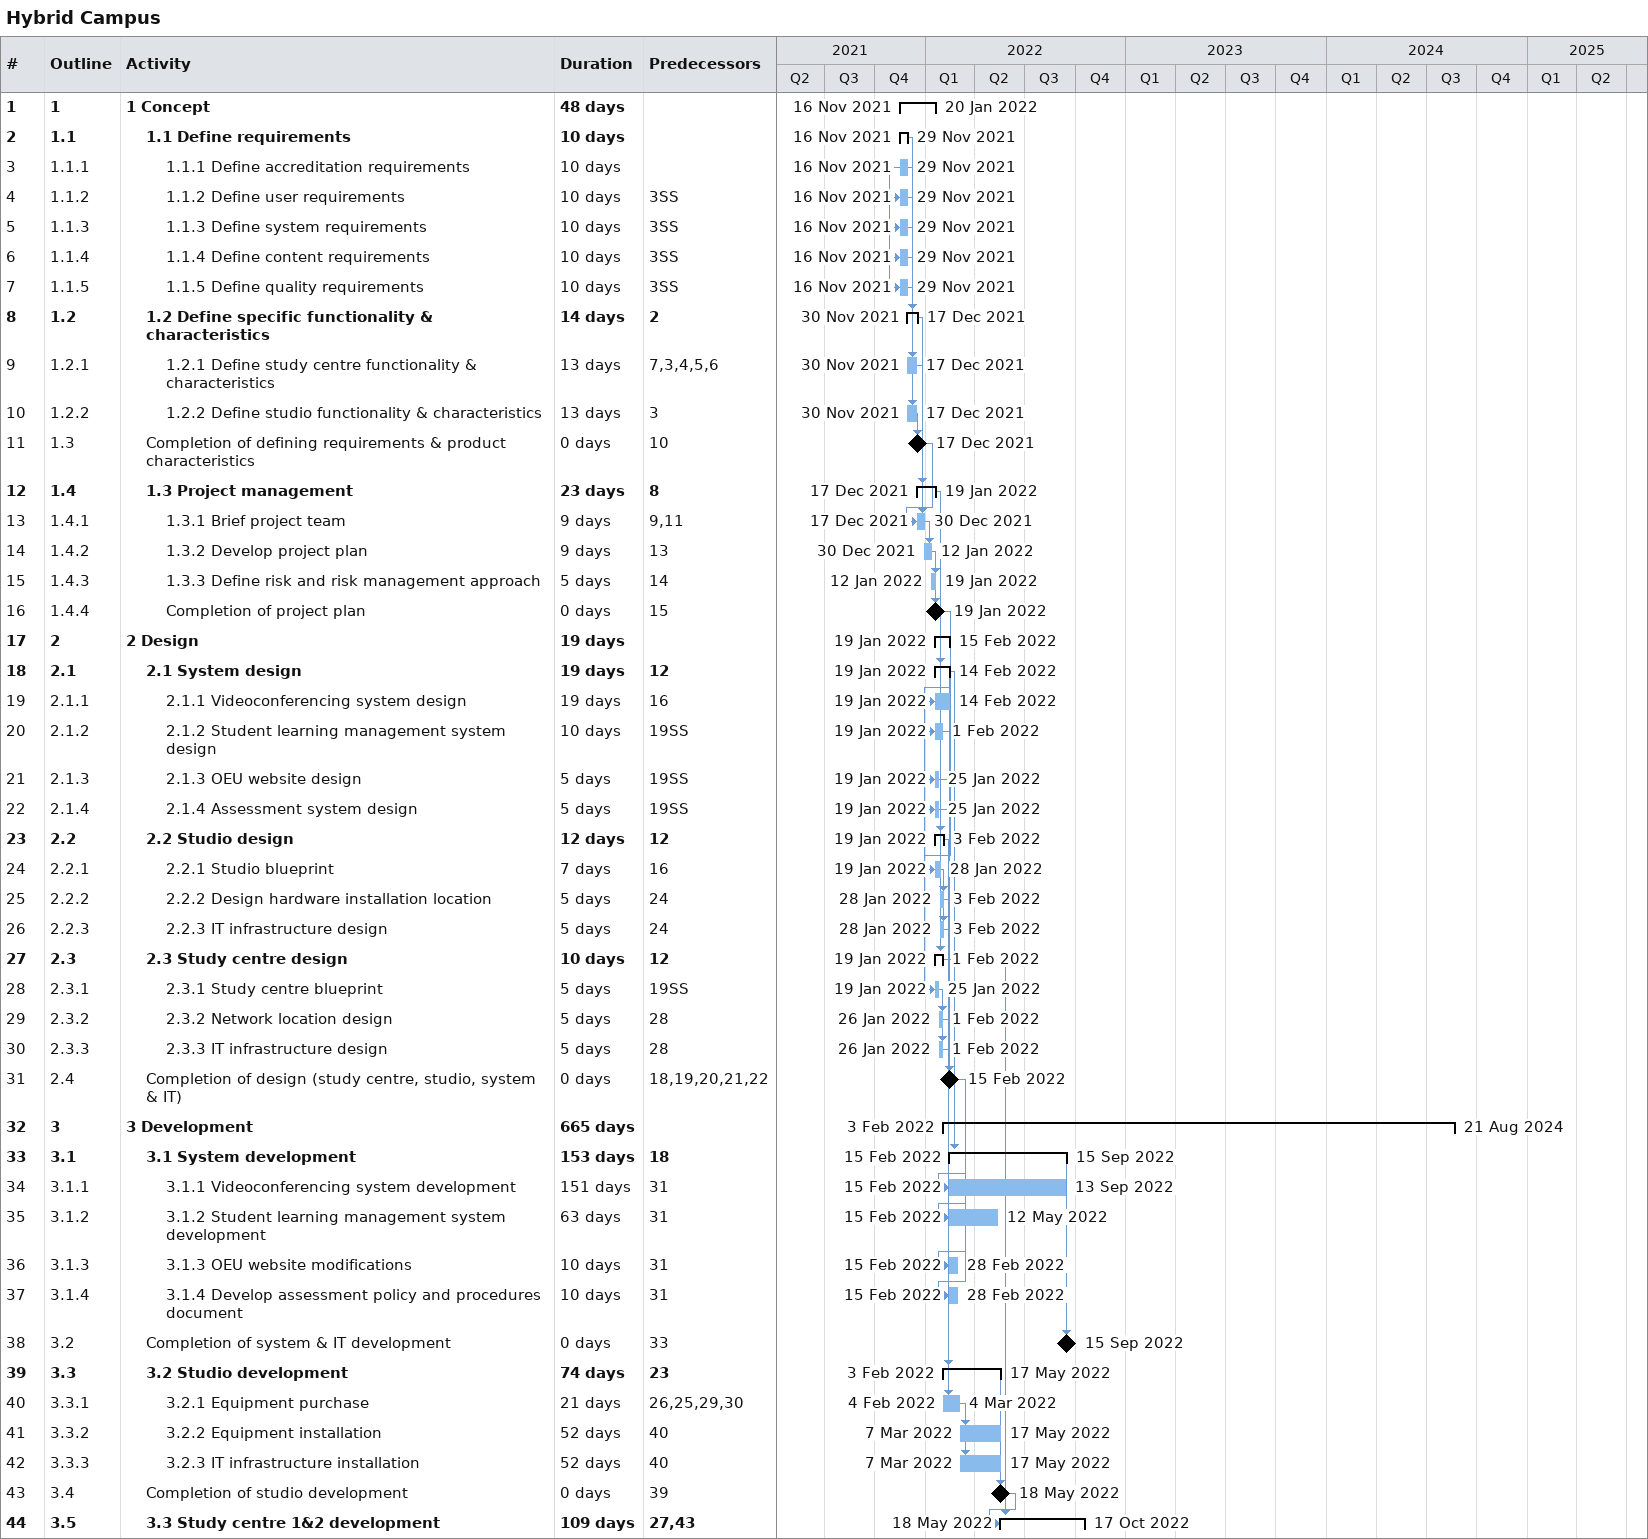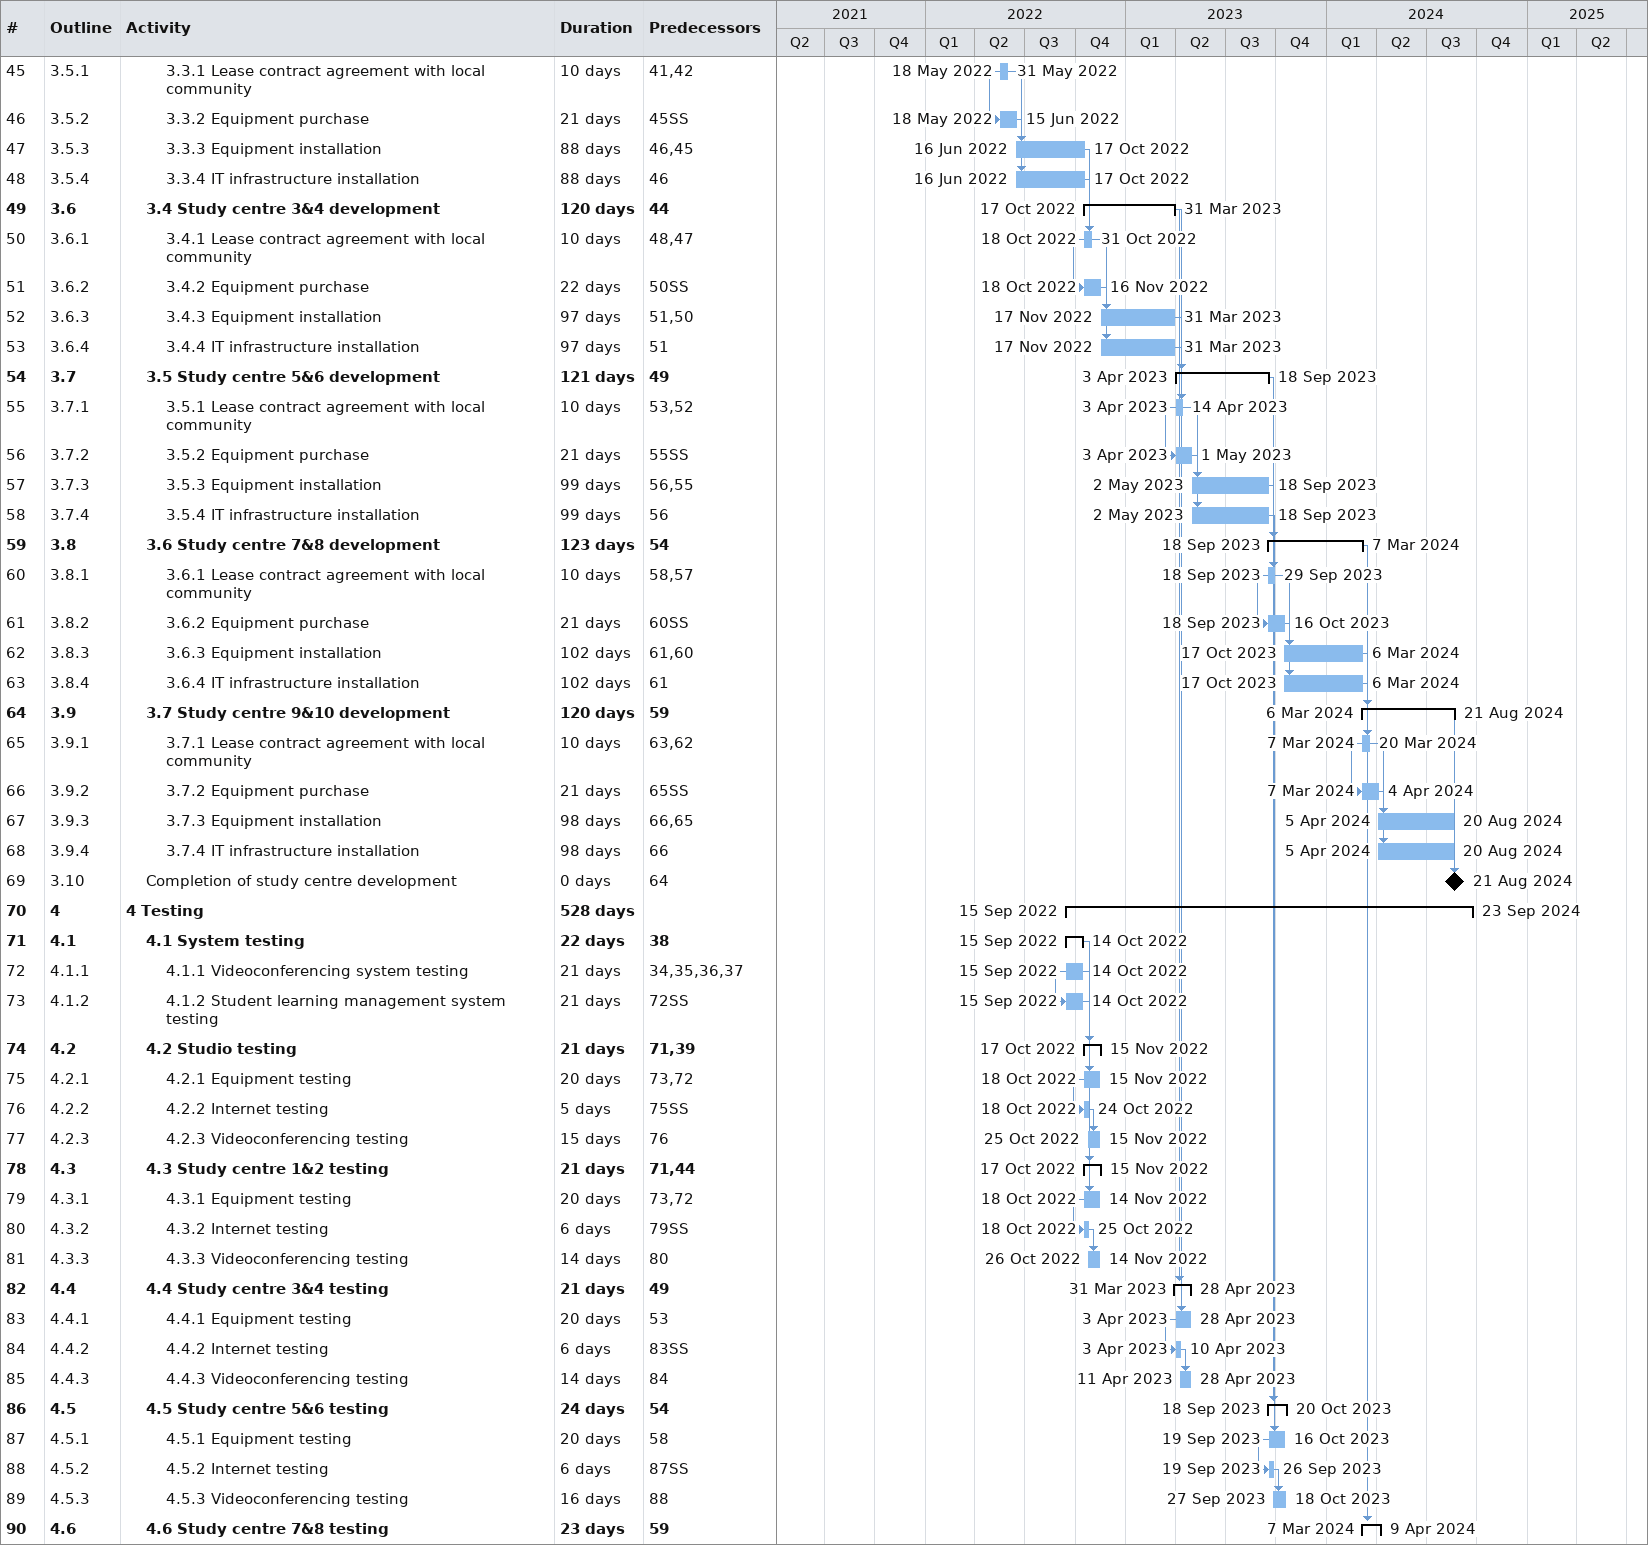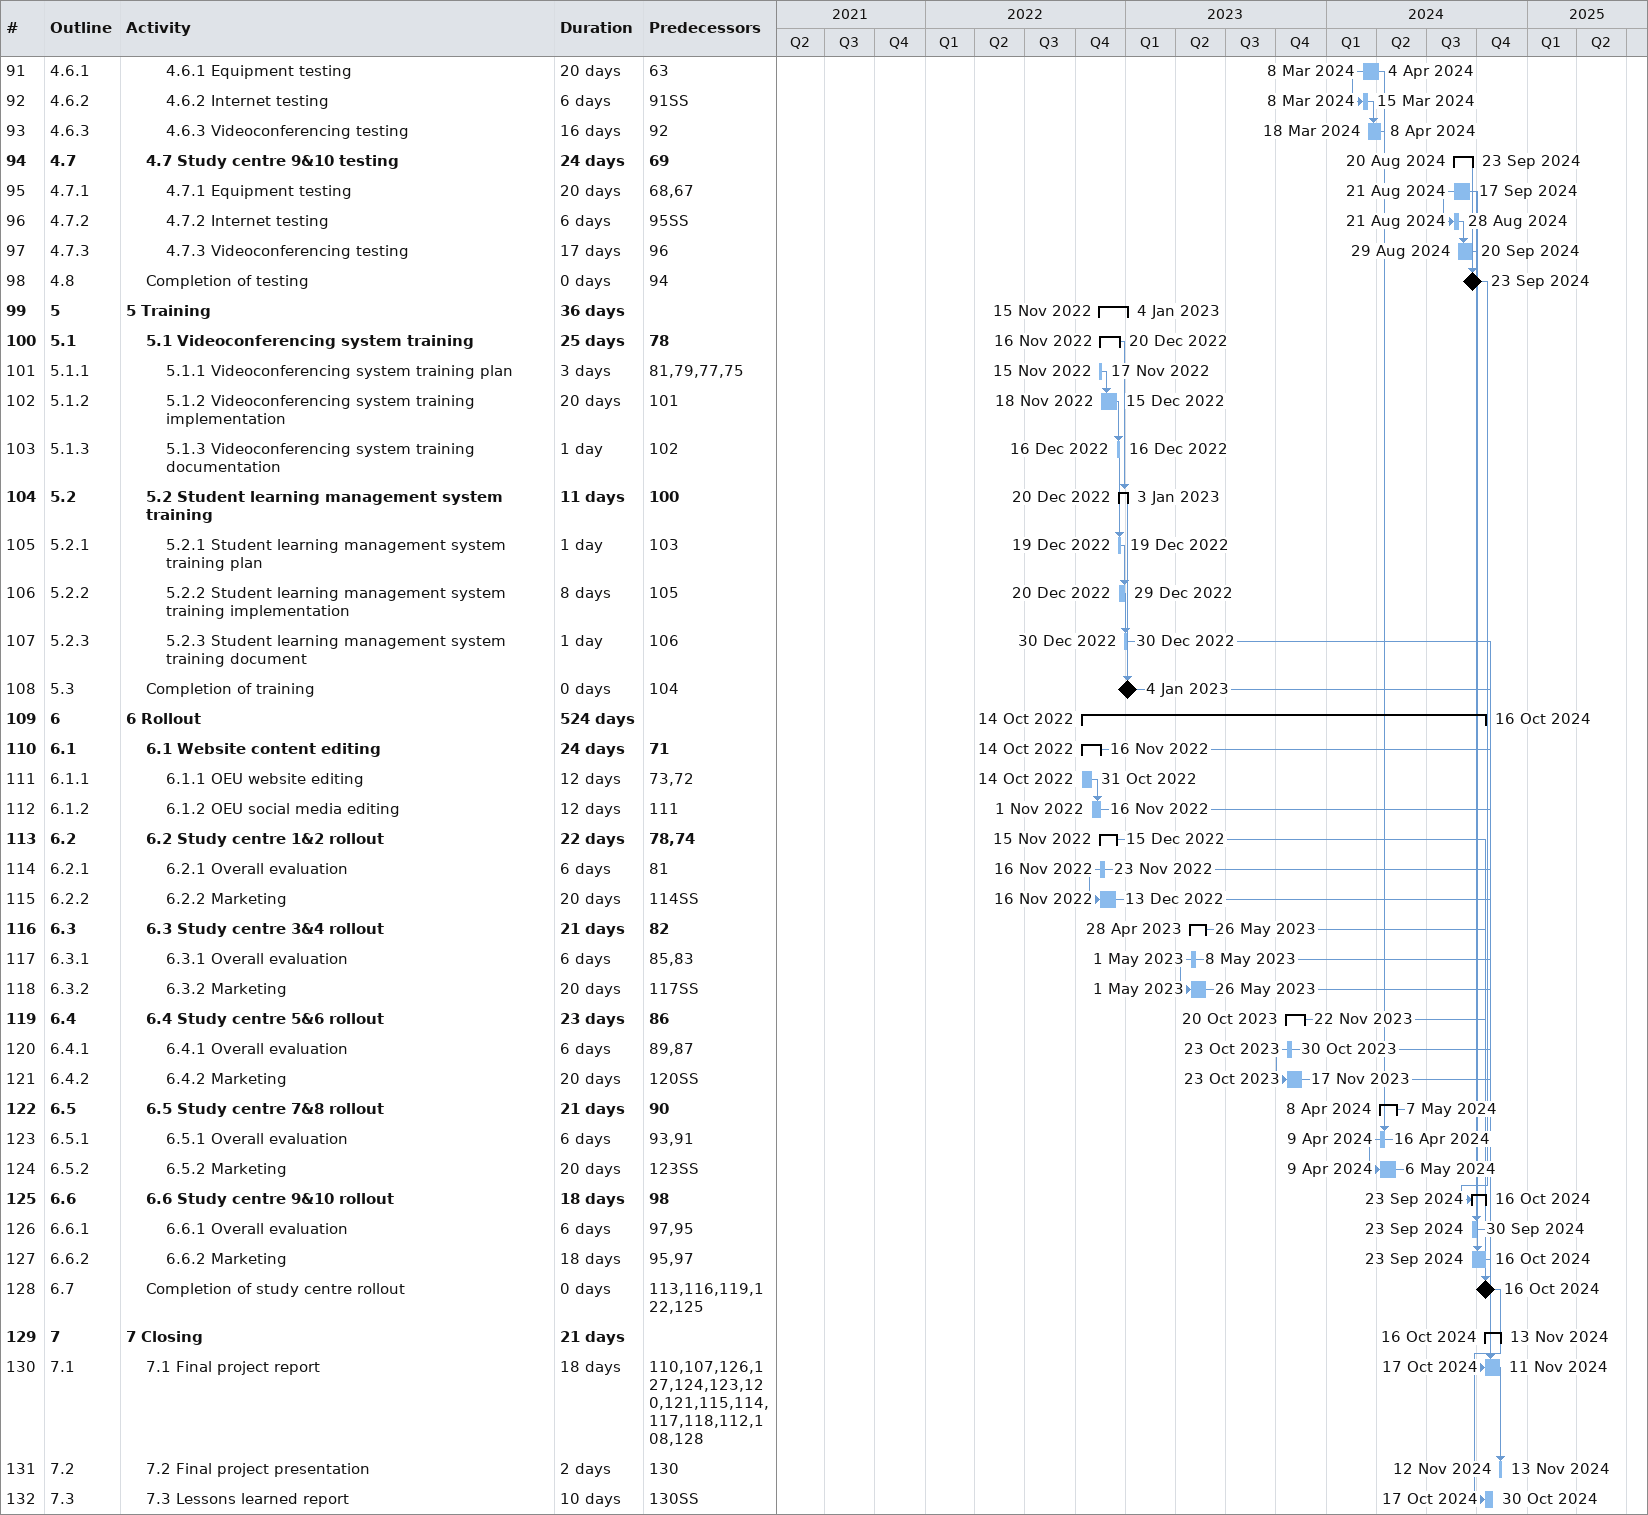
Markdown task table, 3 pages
Hybrid Campus

| ID | WBS | Task | Duration | Start | Finish | Predecessors |
|---|---|---|---|---|---|---|
| 1 | 1 | **1 Concept** | 48d | 2021-11-16 | 2022-01-20 |  |
| 2 | 1.1 | **1.1 Define requirements** | 10d | 2021-11-16 | 2021-11-29 |  |
| 3 | 1.1.1 | 1.1.1 Define accreditation requirements | 10d | 2021-11-16 | 2021-11-29 |  |
| 4 | 1.1.2 | 1.1.2 Define user requirements | 10d | 2021-11-16 | 2021-11-29 | 3SS |
| 5 | 1.1.3 | 1.1.3 Define system requirements | 10d | 2021-11-16 | 2021-11-29 | 3SS |
| 6 | 1.1.4 | 1.1.4 Define content requirements | 10d | 2021-11-16 | 2021-11-29 | 3SS |
| 7 | 1.1.5 | 1.1.5 Define quality requirements | 10d | 2021-11-16 | 2021-11-29 | 3SS |
| 8 | 1.2 | **1.2 Define specific functionality & characteristics** | 14d | 2021-11-30 | 2021-12-17 | 2 |
| 9 | 1.2.1 | 1.2.1 Define study centre functionality & characteristics | 13d | 2021-11-30 | 2021-12-17 | 7, 3, 4, 5, 6 |
| 10 | 1.2.2 | 1.2.2 Define studio functionality & characteristics | 13d | 2021-11-30 | 2021-12-17 | 3 |
| 11 | 1.3 | Completion of defining requirements & product characteristics | 0d | 2021-12-17 | 2021-12-17 | 10 |
| 12 | 1.4 | **1.3 Project management** | 23d | 2021-12-17 | 2022-01-19 | 8 |
| 13 | 1.4.1 | 1.3.1 Brief project team | 9d | 2021-12-17 | 2021-12-30 | 9, 11 |
| 14 | 1.4.2 | 1.3.2 Develop project plan | 9d | 2021-12-30 | 2022-01-12 | 13 |
| 15 | 1.4.3 | 1.3.3 Define risk and risk management approach | 5d | 2022-01-12 | 2022-01-19 | 14 |
| 16 | 1.4.4 | Completion of project plan | 0d | 2022-01-19 | 2022-01-19 | 15 |
| 17 | 2 | **2 Design** | 19d | 2022-01-19 | 2022-02-15 |  |
| 18 | 2.1 | **2.1 System design** | 19d | 2022-01-19 | 2022-02-14 | 12 |
| 19 | 2.1.1 | 2.1.1 Videoconferencing system design | 19d | 2022-01-19 | 2022-02-14 | 16 |
| 20 | 2.1.2 | 2.1.2 Student learning management system design | 10d | 2022-01-19 | 2022-02-01 | 19SS |
| 21 | 2.1.3 | 2.1.3 OEU website design | 5d | 2022-01-19 | 2022-01-25 | 19SS |
| 22 | 2.1.4 | 2.1.4 Assessment system design | 5d | 2022-01-19 | 2022-01-25 | 19SS |
| 23 | 2.2 | **2.2 Studio design** | 12d | 2022-01-19 | 2022-02-03 | 12 |
| 24 | 2.2.1 | 2.2.1 Studio blueprint | 7d | 2022-01-19 | 2022-01-28 | 16 |
| 25 | 2.2.2 | 2.2.2 Design hardware installation location | 5d | 2022-01-28 | 2022-02-03 | 24 |
| 26 | 2.2.3 | 2.2.3 IT infrastructure design | 5d | 2022-01-28 | 2022-02-03 | 24 |
| 27 | 2.3 | **2.3 Study centre design** | 10d | 2022-01-19 | 2022-02-01 | 12 |
| 28 | 2.3.1 | 2.3.1 Study centre blueprint | 5d | 2022-01-19 | 2022-01-25 | 19SS |
| 29 | 2.3.2 | 2.3.2 Network location design | 5d | 2022-01-26 | 2022-02-01 | 28 |
| 30 | 2.3.3 | 2.3.3 IT infrastructure design | 5d | 2022-01-26 | 2022-02-01 | 28 |
| 31 | 2.4 | Completion of design (study centre, studio, system & IT) | 0d | 2022-02-15 | 2022-02-15 | 18, 19, 20, 21, 22 |
| 32 | 3 | **3 Development** | 665d | 2022-02-03 | 2024-08-21 |  |
| 33 | 3.1 | **3.1 System development** | 153d | 2022-02-15 | 2022-09-15 | 18 |
| 34 | 3.1.1 | 3.1.1 Videoconferencing system development | 151d | 2022-02-15 | 2022-09-13 | 31 |
| 35 | 3.1.2 | 3.1.2 Student learning management system development | 63d | 2022-02-15 | 2022-05-12 | 31 |
| 36 | 3.1.3 | 3.1.3 OEU website modifications | 10d | 2022-02-15 | 2022-02-28 | 31 |
| 37 | 3.1.4 | 3.1.4 Develop assessment policy and procedures document | 10d | 2022-02-15 | 2022-02-28 | 31 |
| 38 | 3.2 | Completion of system & IT development | 0d | 2022-09-15 | 2022-09-15 | 33 |
| 39 | 3.3 | **3.2 Studio development** | 74d | 2022-02-03 | 2022-05-17 | 23 |
| 40 | 3.3.1 | 3.2.1 Equipment purchase | 21d | 2022-02-04 | 2022-03-04 | 26, 25, 29, 30 |
| 41 | 3.3.2 | 3.2.2 Equipment installation | 52d | 2022-03-07 | 2022-05-17 | 40 |
| 42 | 3.3.3 | 3.2.3 IT infrastructure installation | 52d | 2022-03-07 | 2022-05-17 | 40 |
| 43 | 3.4 | Completion of studio development | 0d | 2022-05-18 | 2022-05-18 | 39 |
| 44 | 3.5 | **3.3 Study centre 1&2 development** | 109d | 2022-05-18 | 2022-10-17 | 27, 43 |
| 45 | 3.5.1 | 3.3.1 Lease contract agreement with local community | 10d | 2022-05-18 | 2022-05-31 | 41, 42 |
| 46 | 3.5.2 | 3.3.2 Equipment purchase | 21d | 2022-05-18 | 2022-06-15 | 45SS |
| 47 | 3.5.3 | 3.3.3 Equipment installation | 88d | 2022-06-16 | 2022-10-17 | 46, 45 |
| 48 | 3.5.4 | 3.3.4 IT infrastructure installation | 88d | 2022-06-16 | 2022-10-17 | 46 |
| 49 | 3.6 | **3.4 Study centre 3&4 development** | 120d | 2022-10-17 | 2023-03-31 | 44 |
| 50 | 3.6.1 | 3.4.1 Lease contract agreement with local community | 10d | 2022-10-18 | 2022-10-31 | 48, 47 |
| 51 | 3.6.2 | 3.4.2 Equipment purchase | 22d | 2022-10-18 | 2022-11-16 | 50SS |
| 52 | 3.6.3 | 3.4.3 Equipment installation | 97d | 2022-11-17 | 2023-03-31 | 51, 50 |
| 53 | 3.6.4 | 3.4.4 IT infrastructure installation | 97d | 2022-11-17 | 2023-03-31 | 51 |
| 54 | 3.7 | **3.5 Study centre 5&6 development** | 121d | 2023-04-03 | 2023-09-18 | 49 |
| 55 | 3.7.1 | 3.5.1 Lease contract agreement with local community | 10d | 2023-04-03 | 2023-04-14 | 53, 52 |
| 56 | 3.7.2 | 3.5.2 Equipment purchase | 21d | 2023-04-03 | 2023-05-01 | 55SS |
| 57 | 3.7.3 | 3.5.3 Equipment installation | 99d | 2023-05-02 | 2023-09-18 | 56, 55 |
| 58 | 3.7.4 | 3.5.4 IT infrastructure installation | 99d | 2023-05-02 | 2023-09-18 | 56 |
| 59 | 3.8 | **3.6 Study centre 7&8 development** | 123d | 2023-09-18 | 2024-03-07 | 54 |
| 60 | 3.8.1 | 3.6.1 Lease contract agreement with local community | 10d | 2023-09-18 | 2023-09-29 | 58, 57 |
| 61 | 3.8.2 | 3.6.2 Equipment purchase | 21d | 2023-09-18 | 2023-10-16 | 60SS |
| 62 | 3.8.3 | 3.6.3 Equipment installation | 102d | 2023-10-17 | 2024-03-06 | 61, 60 |
| 63 | 3.8.4 | 3.6.4 IT infrastructure installation | 102d | 2023-10-17 | 2024-03-06 | 61 |
| 64 | 3.9 | **3.7 Study centre 9&10 development** | 120d | 2024-03-06 | 2024-08-21 | 59 |
| 65 | 3.9.1 | 3.7.1 Lease contract agreement with local community | 10d | 2024-03-07 | 2024-03-20 | 63, 62 |
| 66 | 3.9.2 | 3.7.2 Equipment purchase | 21d | 2024-03-07 | 2024-04-04 | 65SS |
| 67 | 3.9.3 | 3.7.3 Equipment installation | 98d | 2024-04-05 | 2024-08-20 | 66, 65 |
| 68 | 3.9.4 | 3.7.4 IT infrastructure installation | 98d | 2024-04-05 | 2024-08-20 | 66 |
| 69 | 3.10 | Completion of study centre development | 0d | 2024-08-21 | 2024-08-21 | 64 |
| 70 | 4 | **4 Testing** | 528d | 2022-09-15 | 2024-09-23 |  |
| 71 | 4.1 | **4.1 System testing** | 22d | 2022-09-15 | 2022-10-14 | 38 |
| 72 | 4.1.1 | 4.1.1 Videoconferencing system testing | 21d | 2022-09-15 | 2022-10-14 | 34, 35, 36, 37 |
| 73 | 4.1.2 | 4.1.2 Student learning management system testing | 21d | 2022-09-15 | 2022-10-14 | 72SS |
| 74 | 4.2 | **4.2 Studio testing** | 21d | 2022-10-17 | 2022-11-15 | 71, 39 |
| 75 | 4.2.1 | 4.2.1 Equipment testing | 20d | 2022-10-18 | 2022-11-15 | 73, 72 |
| 76 | 4.2.2 | 4.2.2 Internet testing | 5d | 2022-10-18 | 2022-10-24 | 75SS |
| 77 | 4.2.3 | 4.2.3 Videoconferencing testing | 15d | 2022-10-25 | 2022-11-15 | 76 |
| 78 | 4.3 | **4.3 Study centre 1&2 testing** | 21d | 2022-10-17 | 2022-11-15 | 71, 44 |
| 79 | 4.3.1 | 4.3.1 Equipment testing | 20d | 2022-10-18 | 2022-11-14 | 73, 72 |
| 80 | 4.3.2 | 4.3.2 Internet testing | 6d | 2022-10-18 | 2022-10-25 | 79SS |
| 81 | 4.3.3 | 4.3.3 Videoconferencing testing | 14d | 2022-10-26 | 2022-11-14 | 80 |
| 82 | 4.4 | **4.4 Study centre 3&4 testing** | 21d | 2023-03-31 | 2023-04-28 | 49 |
| 83 | 4.4.1 | 4.4.1 Equipment testing | 20d | 2023-04-03 | 2023-04-28 | 53 |
| 84 | 4.4.2 | 4.4.2 Internet testing | 6d | 2023-04-03 | 2023-04-10 | 83SS |
| 85 | 4.4.3 | 4.4.3 Videoconferencing testing | 14d | 2023-04-11 | 2023-04-28 | 84 |
| 86 | 4.5 | **4.5 Study centre 5&6 testing** | 24d | 2023-09-18 | 2023-10-20 | 54 |
| 87 | 4.5.1 | 4.5.1 Equipment testing | 20d | 2023-09-19 | 2023-10-16 | 58 |
| 88 | 4.5.2 | 4.5.2 Internet testing | 6d | 2023-09-19 | 2023-09-26 | 87SS |
| 89 | 4.5.3 | 4.5.3 Videoconferencing testing | 16d | 2023-09-27 | 2023-10-18 | 88 |
| 90 | 4.6 | **4.6 Study centre 7&8 testing** | 23d | 2024-03-07 | 2024-04-09 | 59 |
| 91 | 4.6.1 | 4.6.1 Equipment testing | 20d | 2024-03-08 | 2024-04-04 | 63 |
| 92 | 4.6.2 | 4.6.2 Internet testing | 6d | 2024-03-08 | 2024-03-15 | 91SS |
| 93 | 4.6.3 | 4.6.3 Videoconferencing testing | 16d | 2024-03-18 | 2024-04-08 | 92 |
| 94 | 4.7 | **4.7 Study centre 9&10 testing** | 24d | 2024-08-20 | 2024-09-23 | 69 |
| 95 | 4.7.1 | 4.7.1 Equipment testing | 20d | 2024-08-21 | 2024-09-17 | 68, 67 |
| 96 | 4.7.2 | 4.7.2 Internet testing | 6d | 2024-08-21 | 2024-08-28 | 95SS |
| 97 | 4.7.3 | 4.7.3 Videoconferencing testing | 17d | 2024-08-29 | 2024-09-20 | 96 |
| 98 | 4.8 | Completion of testing | 0d | 2024-09-23 | 2024-09-23 | 94 |
| 99 | 5 | **5 Training** | 36d | 2022-11-15 | 2023-01-04 |  |
| 100 | 5.1 | **5.1 Videoconferencing system training** | 25d | 2022-11-16 | 2022-12-20 | 78 |
| 101 | 5.1.1 | 5.1.1 Videoconferencing system training plan | 3d | 2022-11-15 | 2022-11-17 | 81, 79, 77, 75 |
| 102 | 5.1.2 | 5.1.2 Videoconferencing system training implementation | 20d | 2022-11-18 | 2022-12-15 | 101 |
| 103 | 5.1.3 | 5.1.3 Videoconferencing system training documentation | 1d | 2022-12-16 | 2022-12-16 | 102 |
| 104 | 5.2 | **5.2 Student learning management system training** | 11d | 2022-12-20 | 2023-01-03 | 100 |
| 105 | 5.2.1 | 5.2.1 Student learning management system training plan | 1d | 2022-12-19 | 2022-12-19 | 103 |
| 106 | 5.2.2 | 5.2.2 Student learning management system training implementation | 8d | 2022-12-20 | 2022-12-29 | 105 |
| 107 | 5.2.3 | 5.2.3 Student learning management system training document | 1d | 2022-12-30 | 2022-12-30 | 106 |
| 108 | 5.3 | Completion of training | 0d | 2023-01-04 | 2023-01-04 | 104 |
| 109 | 6 | **6 Rollout** | 524d | 2022-10-14 | 2024-10-16 |  |
| 110 | 6.1 | **6.1 Website content editing** | 24d | 2022-10-14 | 2022-11-16 | 71 |
| 111 | 6.1.1 | 6.1.1 OEU website editing | 12d | 2022-10-14 | 2022-10-31 | 73, 72 |
| 112 | 6.1.2 | 6.1.2 OEU social media editing | 12d | 2022-11-01 | 2022-11-16 | 111 |
| 113 | 6.2 | **6.2 Study centre 1&2 rollout** | 22d | 2022-11-15 | 2022-12-15 | 78, 74 |
| 114 | 6.2.1 | 6.2.1 Overall evaluation | 6d | 2022-11-16 | 2022-11-23 | 81 |
| 115 | 6.2.2 | 6.2.2 Marketing | 20d | 2022-11-16 | 2022-12-13 | 114SS |
| 116 | 6.3 | **6.3 Study centre 3&4 rollout** | 21d | 2023-04-28 | 2023-05-26 | 82 |
| 117 | 6.3.1 | 6.3.1 Overall evaluation | 6d | 2023-05-01 | 2023-05-08 | 85, 83 |
| 118 | 6.3.2 | 6.3.2 Marketing | 20d | 2023-05-01 | 2023-05-26 | 117SS |
| 119 | 6.4 | **6.4 Study centre 5&6 rollout** | 23d | 2023-10-20 | 2023-11-22 | 86 |
| 120 | 6.4.1 | 6.4.1 Overall evaluation | 6d | 2023-10-23 | 2023-10-30 | 89, 87 |
| 121 | 6.4.2 | 6.4.2 Marketing | 20d | 2023-10-23 | 2023-11-17 | 120SS |
| 122 | 6.5 | **6.5 Study centre 7&8 rollout** | 21d | 2024-04-08 | 2024-05-07 | 90 |
| 123 | 6.5.1 | 6.5.1 Overall evaluation | 6d | 2024-04-09 | 2024-04-16 | 93, 91 |
| 124 | 6.5.2 | 6.5.2 Marketing | 20d | 2024-04-09 | 2024-05-06 | 123SS |
| 125 | 6.6 | **6.6 Study centre 9&10 rollout** | 18d | 2024-09-23 | 2024-10-16 | 98 |
| 126 | 6.6.1 | 6.6.1 Overall evaluation | 6d | 2024-09-23 | 2024-09-30 | 97, 95 |
| 127 | 6.6.2 | 6.6.2 Marketing | 18d | 2024-09-23 | 2024-10-16 | 95, 97 |
| 128 | 6.7 | Completion of study centre rollout | 0d | 2024-10-16 | 2024-10-16 | 113, 116, 119, 122, 125 |
| 129 | 7 | **7 Closing** | 21d | 2024-10-16 | 2024-11-13 |  |
| 130 | 7.1 | 7.1 Final project report | 18d | 2024-10-17 | 2024-11-11 | 110, 107, 126, 127, 124, 123, 120, 121, 115, 114, 117, 118, 112, 108, 128 |
| 131 | 7.2 | 7.2 Final project presentation | 2d | 2024-11-12 | 2024-11-13 | 130 |
| 132 | 7.3 | 7.3 Lessons learned report | 10d | 2024-10-17 | 2024-10-30 | 130SS |
